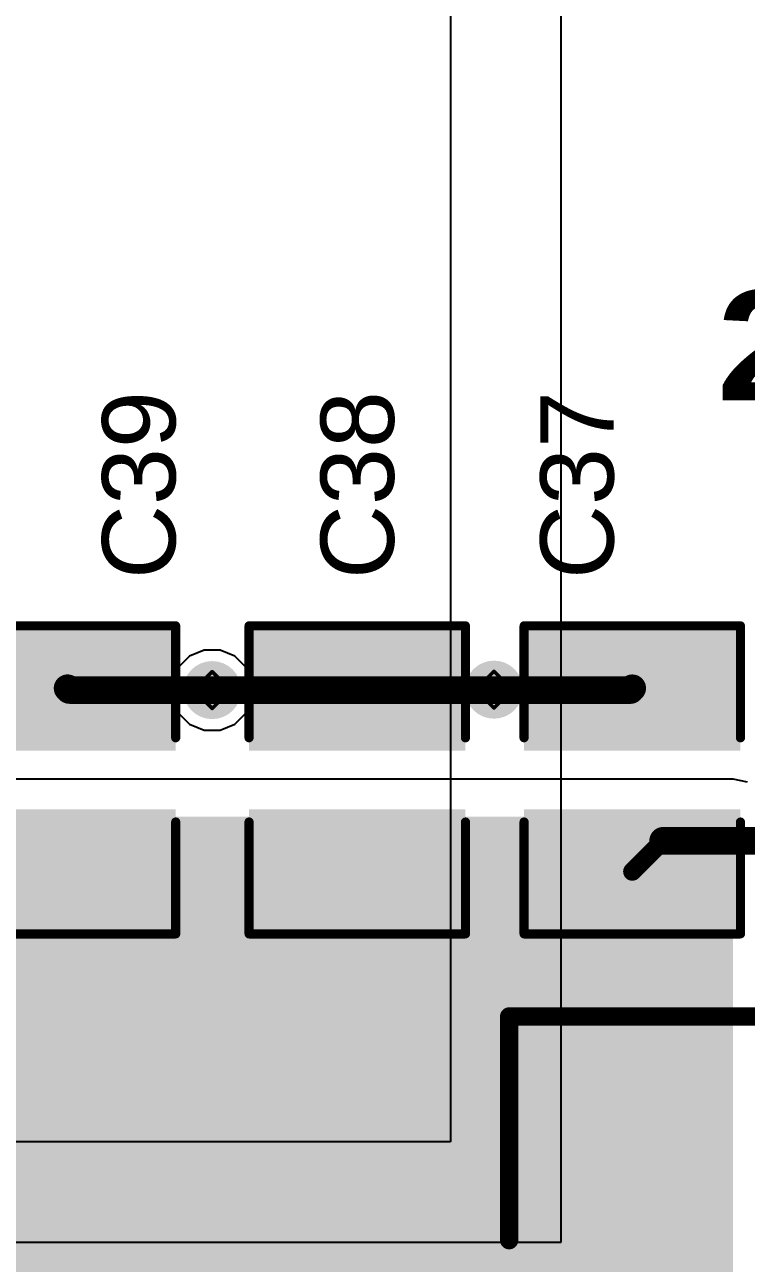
# Model space of a CAD drawing. Header units: inches. Extents: x -5 to 5328, y -4 to 5281.
# Drawn here: x 53.26 to 63.25, y 53.67 to 70.83 of the extents above; entities that cross this region are included whole.
import ezdxf

# ---------------------------------------------------------------- set-up
doc = ezdxf.new("R2010")
doc.units = ezdxf.units.IN
for name, color, linetype in [('Bottom Layer', 5, 'Continuous'), ('Bottom Solder', 6, 'Continuous'), ('Drill Drawing', 1, 'Continuous'), ('Layer 1', 16, 'Continuous'), ('Layer 2', 76, 'Continuous'), ('Top Layer', 1, 'Continuous'), ('Top Overlay', 2, 'Continuous'), ('Top Paste', 8, 'Continuous'), ('Top Solder', 216, 'Continuous'), ('Via Holes', 16, 'Continuous')]:
    doc.layers.add(name, color=color, linetype=linetype)
doc.styles.add('Arial', font='', dxfattribs={"height": 0.2})
doc.styles.add('Arial Black_Bold', font='', dxfattribs={"height": 0.2})
doc.styles.get('Arial').set_extended_font_data('Arial')
doc.styles.get('Arial Black_Bold').set_extended_font_data('Arial Black', bold=True)

# ---------------------------------------------------------------- blocks, each defined once
blk = doc.blocks.new('MWSA1206S_6R8MT_119')
at = {"layer": 'Top Layer'}
for points in [[(-7.5, 3), (-4.5, 3), (-4.5, -3), (-7.5, -3)], [(4.5, 3), (7.5, 3), (7.5, -3), (4.5, -3)]]:
    blk.add_hatch(color=1, dxfattribs=at).paths.add_polyline_path(points)
at = {"layer": 'Top Paste'}
for points in [[(-7.5, 3), (-4.5, 3), (-4.5, -3), (-7.5, -3)], [(4.5, 3), (7.5, 3), (7.5, -3), (4.5, -3)]]:
    blk.add_hatch(color=8, dxfattribs=at).paths.add_polyline_path(points)
at = {"layer": 'Top Solder'}
for points in [[(-7.551, 3.051), (-4.449, 3.051), (-4.449, -3.051), (-7.551, -3.051)], [(4.449, 3.051), (7.551, 3.051), (7.551, -3.051), (4.449, -3.051)]]:
    blk.add_hatch(color=216, dxfattribs=at).paths.add_polyline_path(points)
at = {"layer": 'Top Overlay'}
for points in [[(6.69, 6.28, 0.254, 0.254, 0), (-6.71, 6.28, 0.254, 0.254, 0)], [(-6.71, 6.25, 0.254, 0.254, 0), (-6.71, 3.231, 0.254, 0.254, 0)], [(6.69, 6.28, 0.254, 0.254, 0), (6.69, 3.231, 0.254, 0.254, 0)], [(-6.71, -3.231, 0.254, 0.254, 0), (-6.71, -6.33, 0.254, 0.254, 0)], [(6.69, -3.231, 0.254, 0.254, 0), (6.69, -6.33, 0.254, 0.254, 0)], [(6.69, -6.33, 0.254, 0.254, 0), (-6.71, -6.33, 0.254, 0.254, 0)]]:
    blk.add_lwpolyline(points, format="xyseb", dxfattribs=at)
for points in [[(-6.773, 6.28, 0.127, 0.127, 1), (-6.646, 6.28, 0.127, 0.127, 1)], [(-6.773, 6.25, 0.127, 0.127, 1), (-6.646, 6.25, 0.127, 0.127, 1)], [(6.626, 6.28, 0.127, 0.127, 1), (6.753, 6.28, 0.127, 0.127, 1)], [(6.626, 6.28, 0.127, 0.127, 1), (6.753, 6.28, 0.127, 0.127, 1)], [(-6.773, 3.231, 0.127, 0.127, 1), (-6.646, 3.231, 0.127, 0.127, 1)], [(6.626, 3.231, 0.127, 0.127, 1), (6.753, 3.231, 0.127, 0.127, 1)], [(-6.773, -3.231, 0.127, 0.127, 1), (-6.646, -3.231, 0.127, 0.127, 1)], [(6.626, -3.231, 0.127, 0.127, 1), (6.753, -3.231, 0.127, 0.127, 1)], [(-6.773, -6.33, 0.127, 0.127, 1), (-6.646, -6.33, 0.127, 0.127, 1)], [(-6.773, -6.33, 0.127, 0.127, 1), (-6.646, -6.33, 0.127, 0.127, 1)], [(6.626, -6.33, 0.127, 0.127, 1), (6.753, -6.33, 0.127, 0.127, 1)], [(6.626, -6.33, 0.127, 0.127, 1), (6.753, -6.33, 0.127, 0.127, 1)]]:
    blk.add_lwpolyline(points, format="xyseb", close=True, dxfattribs=at)
blk = doc.blocks.new('C___1210_172')
at = {"layer": 'Top Layer'}
for points in [[(-2.032, 1.397), (-0.508, 1.397), (-0.508, -1.397), (-2.032, -1.397)], [(0.508, 1.397), (2.032, 1.397), (2.032, -1.397), (0.508, -1.397)]]:
    blk.add_hatch(color=1, dxfattribs=at).paths.add_polyline_path(points)
at = {"layer": 'Top Paste'}
for points in [[(-2.032, 1.397), (-0.508, 1.397), (-0.508, -1.397), (-2.032, -1.397)], [(0.508, 1.397), (2.032, 1.397), (2.032, -1.397), (0.508, -1.397)]]:
    blk.add_hatch(color=8, dxfattribs=at).paths.add_polyline_path(points)
at = {"layer": 'Top Solder'}
for points in [[(-2.134, 1.499), (-0.406, 1.499), (-0.406, -1.499), (-2.134, -1.499)], [(0.406, 1.499), (2.134, 1.499), (2.134, -1.499), (0.406, -1.499)]]:
    blk.add_hatch(color=216, dxfattribs=at).paths.add_polyline_path(points)
at = {"layer": 'Top Overlay'}
for points in [[(-0.584, 1.499, 0.127, 0.127, 0), (-2.134, 1.499, 0.127, 0.127, 0)], [(-2.134, -1.499, 0.127, 0.127, 0), (-2.134, 1.499, 0.127, 0.127, 0)], [(2.134, 1.499, 0.127, 0.127, 0), (0.584, 1.499, 0.127, 0.127, 0)], [(2.134, -1.499, 0.127, 0.127, 0), (2.134, 1.499, 0.127, 0.127, 0)], [(-0.584, -1.499, 0.127, 0.127, 0), (-2.134, -1.499, 0.127, 0.127, 0)], [(2.134, -1.499, 0.127, 0.127, 0), (0.584, -1.499, 0.127, 0.127, 0)]]:
    blk.add_lwpolyline(points, format="xyseb", dxfattribs=at)
for points in [[(-2.165, 1.499, 0.0635, 0.0635, 1), (-2.102, 1.499, 0.0635, 0.0635, 1)], [(-2.165, 1.499, 0.0635, 0.0635, 1), (-2.102, 1.499, 0.0635, 0.0635, 1)], [(-0.616, 1.499, 0.0635, 0.0635, 1), (-0.552, 1.499, 0.0635, 0.0635, 1)], [(0.552, 1.499, 0.0635, 0.0635, 1), (0.616, 1.499, 0.0635, 0.0635, 1)], [(2.102, 1.499, 0.0635, 0.0635, 1), (2.165, 1.499, 0.0635, 0.0635, 1)], [(2.102, 1.499, 0.0635, 0.0635, 1), (2.165, 1.499, 0.0635, 0.0635, 1)], [(-2.165, -1.499, 0.0635, 0.0635, 1), (-2.102, -1.499, 0.0635, 0.0635, 1)], [(-2.165, -1.499, 0.0635, 0.0635, 1), (-2.102, -1.499, 0.0635, 0.0635, 1)], [(-0.616, -1.499, 0.0635, 0.0635, 1), (-0.552, -1.499, 0.0635, 0.0635, 1)], [(0.552, -1.499, 0.0635, 0.0635, 1), (0.616, -1.499, 0.0635, 0.0635, 1)], [(2.102, -1.499, 0.0635, 0.0635, 1), (2.165, -1.499, 0.0635, 0.0635, 1)], [(2.102, -1.499, 0.0635, 0.0635, 1), (2.165, -1.499, 0.0635, 0.0635, 1)]]:
    blk.add_lwpolyline(points, format="xyseb", close=True, dxfattribs=at)
blk = doc.blocks.new('C___1210_173')
at = {"layer": 'Top Layer'}
for points in [[(-2.032, 1.397), (-0.508, 1.397), (-0.508, -1.397), (-2.032, -1.397)], [(0.508, 1.397), (2.032, 1.397), (2.032, -1.397), (0.508, -1.397)]]:
    blk.add_hatch(color=1, dxfattribs=at).paths.add_polyline_path(points)
at = {"layer": 'Top Paste'}
for points in [[(-2.032, 1.397), (-0.508, 1.397), (-0.508, -1.397), (-2.032, -1.397)], [(0.508, 1.397), (2.032, 1.397), (2.032, -1.397), (0.508, -1.397)]]:
    blk.add_hatch(color=8, dxfattribs=at).paths.add_polyline_path(points)
at = {"layer": 'Top Solder'}
for points in [[(-2.134, 1.499), (-0.406, 1.499), (-0.406, -1.499), (-2.134, -1.499)], [(0.406, 1.499), (2.134, 1.499), (2.134, -1.499), (0.406, -1.499)]]:
    blk.add_hatch(color=216, dxfattribs=at).paths.add_polyline_path(points)
at = {"layer": 'Top Overlay'}
for points in [[(-0.584, 1.499, 0.127, 0.127, 0), (-2.134, 1.499, 0.127, 0.127, 0)], [(-2.134, -1.499, 0.127, 0.127, 0), (-2.134, 1.499, 0.127, 0.127, 0)], [(2.134, 1.499, 0.127, 0.127, 0), (0.584, 1.499, 0.127, 0.127, 0)], [(2.134, -1.499, 0.127, 0.127, 0), (2.134, 1.499, 0.127, 0.127, 0)], [(-0.584, -1.499, 0.127, 0.127, 0), (-2.134, -1.499, 0.127, 0.127, 0)], [(2.134, -1.499, 0.127, 0.127, 0), (0.584, -1.499, 0.127, 0.127, 0)]]:
    blk.add_lwpolyline(points, format="xyseb", dxfattribs=at)
for points in [[(-2.165, 1.499, 0.0635, 0.0635, 1), (-2.102, 1.499, 0.0635, 0.0635, 1)], [(-2.165, 1.499, 0.0635, 0.0635, 1), (-2.102, 1.499, 0.0635, 0.0635, 1)], [(-0.616, 1.499, 0.0635, 0.0635, 1), (-0.552, 1.499, 0.0635, 0.0635, 1)], [(0.552, 1.499, 0.0635, 0.0635, 1), (0.616, 1.499, 0.0635, 0.0635, 1)], [(2.102, 1.499, 0.0635, 0.0635, 1), (2.165, 1.499, 0.0635, 0.0635, 1)], [(2.102, 1.499, 0.0635, 0.0635, 1), (2.165, 1.499, 0.0635, 0.0635, 1)], [(-2.165, -1.499, 0.0635, 0.0635, 1), (-2.102, -1.499, 0.0635, 0.0635, 1)], [(-2.165, -1.499, 0.0635, 0.0635, 1), (-2.102, -1.499, 0.0635, 0.0635, 1)], [(-0.616, -1.499, 0.0635, 0.0635, 1), (-0.552, -1.499, 0.0635, 0.0635, 1)], [(0.552, -1.499, 0.0635, 0.0635, 1), (0.616, -1.499, 0.0635, 0.0635, 1)], [(2.102, -1.499, 0.0635, 0.0635, 1), (2.165, -1.499, 0.0635, 0.0635, 1)], [(2.102, -1.499, 0.0635, 0.0635, 1), (2.165, -1.499, 0.0635, 0.0635, 1)]]:
    blk.add_lwpolyline(points, format="xyseb", close=True, dxfattribs=at)
blk = doc.blocks.new('C___1210_174')
at = {"layer": 'Top Layer'}
for points in [[(-2.032, 1.397), (-0.508, 1.397), (-0.508, -1.397), (-2.032, -1.397)], [(0.508, 1.397), (2.032, 1.397), (2.032, -1.397), (0.508, -1.397)]]:
    blk.add_hatch(color=1, dxfattribs=at).paths.add_polyline_path(points)
at = {"layer": 'Top Paste'}
for points in [[(-2.032, 1.397), (-0.508, 1.397), (-0.508, -1.397), (-2.032, -1.397)], [(0.508, 1.397), (2.032, 1.397), (2.032, -1.397), (0.508, -1.397)]]:
    blk.add_hatch(color=8, dxfattribs=at).paths.add_polyline_path(points)
at = {"layer": 'Top Solder'}
for points in [[(-2.134, 1.499), (-0.406, 1.499), (-0.406, -1.499), (-2.134, -1.499)], [(0.406, 1.499), (2.134, 1.499), (2.134, -1.499), (0.406, -1.499)]]:
    blk.add_hatch(color=216, dxfattribs=at).paths.add_polyline_path(points)
at = {"layer": 'Top Overlay'}
for points in [[(-0.584, 1.499, 0.127, 0.127, 0), (-2.134, 1.499, 0.127, 0.127, 0)], [(-2.134, -1.499, 0.127, 0.127, 0), (-2.134, 1.499, 0.127, 0.127, 0)], [(2.134, 1.499, 0.127, 0.127, 0), (0.584, 1.499, 0.127, 0.127, 0)], [(2.134, -1.499, 0.127, 0.127, 0), (2.134, 1.499, 0.127, 0.127, 0)], [(-0.584, -1.499, 0.127, 0.127, 0), (-2.134, -1.499, 0.127, 0.127, 0)], [(2.134, -1.499, 0.127, 0.127, 0), (0.584, -1.499, 0.127, 0.127, 0)]]:
    blk.add_lwpolyline(points, format="xyseb", dxfattribs=at)
for points in [[(-2.165, 1.499, 0.0635, 0.0635, 1), (-2.102, 1.499, 0.0635, 0.0635, 1)], [(-2.165, 1.499, 0.0635, 0.0635, 1), (-2.102, 1.499, 0.0635, 0.0635, 1)], [(-0.616, 1.499, 0.0635, 0.0635, 1), (-0.552, 1.499, 0.0635, 0.0635, 1)], [(0.552, 1.499, 0.0635, 0.0635, 1), (0.616, 1.499, 0.0635, 0.0635, 1)], [(2.102, 1.499, 0.0635, 0.0635, 1), (2.165, 1.499, 0.0635, 0.0635, 1)], [(2.102, 1.499, 0.0635, 0.0635, 1), (2.165, 1.499, 0.0635, 0.0635, 1)], [(-2.165, -1.499, 0.0635, 0.0635, 1), (-2.102, -1.499, 0.0635, 0.0635, 1)], [(-2.165, -1.499, 0.0635, 0.0635, 1), (-2.102, -1.499, 0.0635, 0.0635, 1)], [(-0.616, -1.499, 0.0635, 0.0635, 1), (-0.552, -1.499, 0.0635, 0.0635, 1)], [(0.552, -1.499, 0.0635, 0.0635, 1), (0.616, -1.499, 0.0635, 0.0635, 1)], [(2.102, -1.499, 0.0635, 0.0635, 1), (2.165, -1.499, 0.0635, 0.0635, 1)], [(2.102, -1.499, 0.0635, 0.0635, 1), (2.165, -1.499, 0.0635, 0.0635, 1)]]:
    blk.add_lwpolyline(points, format="xyseb", close=True, dxfattribs=at)

msp = doc.modelspace()

# ---------------------------------------------------------------- hatches: boundary and pattern name
at = {"layer": 'Bottom Layer'}
h = msp.add_hatch(color=5, dxfattribs=at)
edge = h.paths.add_edge_path()
edge.add_arc((55.855, 61.614), 0.3, 0, 360)
h = msp.add_hatch(color=5, dxfattribs=at)
edge = h.paths.add_edge_path()
edge.add_arc((59.759, 61.62), 0.3, 0, 360)
at = {"layer": 'Bottom Solder'}
h = msp.add_hatch(color=6, dxfattribs=at)
edge = h.paths.add_edge_path()
edge.add_arc((55.855, 61.614), 0.402, 0, 360)
h = msp.add_hatch(color=6, dxfattribs=at)
edge = h.paths.add_edge_path()
edge.add_arc((59.759, 61.62), 0.402, 0, 360)
at = {"layer": 'Layer 1'}
h = msp.add_hatch(color=16, dxfattribs=at)
edge = h.paths.add_edge_path()
edge.add_arc((55.855, 61.614), 0.3, 0, 360)
h = msp.add_hatch(color=16, dxfattribs=at)
edge = h.paths.add_edge_path()
edge.add_arc((59.759, 61.62), 0.3, 0, 360)
at = {"layer": 'Layer 2'}
h = msp.add_hatch(color=76, dxfattribs=at)
edge = h.paths.add_edge_path()
edge.add_arc((55.855, 61.614), 0.3, 0, 360)
h = msp.add_hatch(color=76, dxfattribs=at)
edge = h.paths.add_edge_path()
edge.add_arc((59.759, 61.62), 0.3, 0, 360)
at = {"layer": 'Top Layer'}
h = msp.add_hatch(color=1, dxfattribs=at)
edge = h.paths.add_edge_path()
edge.add_arc((55.855, 61.614), 0.3, 0, 360)
h = msp.add_hatch(color=1, dxfattribs=at)
edge = h.paths.add_edge_path()
edge.add_arc((59.759, 61.62), 0.3, 0, 360)
for points in [[(49.639, 49.775), (63.072, 49.775), (63.072, 59.862), (49.639, 59.862)], [(57.589, 44.238), (63.072, 44.238), (63.072, 59.862), (57.589, 59.862)]]:
    msp.add_hatch(color=1, dxfattribs=at).paths.add_polyline_path(points)
at = {"layer": 'Top Solder'}
h = msp.add_hatch(color=216, dxfattribs=at)
edge = h.paths.add_edge_path()
edge.add_arc((55.855, 61.614), 0.402, 0, 360)
h = msp.add_hatch(color=216, dxfattribs=at)
edge = h.paths.add_edge_path()
edge.add_arc((59.759, 61.62), 0.402, 0, 360)
at = {"layer": 'Via Holes'}
h = msp.add_hatch(color=7, dxfattribs=at)
edge = h.paths.add_edge_path()
edge.add_arc((55.855, 61.614), 0.15, 0, 360)
h = msp.add_hatch(color=7, dxfattribs=at)
edge = h.paths.add_edge_path()
edge.add_arc((59.759, 61.62), 0.15, 0, 360)

# ---------------------------------------------------------------- linework, layer by layer
at = {"layer": 'Drill Drawing'}
for points in [[(55.601, 61.741, 0.0508, 0.0508, 0), (55.728, 61.614, 0.0508, 0.0508, 0)], [(55.601, 61.741, 0.0508, 0.0508, 0), (55.728, 61.741, 0.0508, 0.0508, 0)], [(55.728, 61.741, 0.0508, 0.0508, 0), (55.855, 61.868, 0.0508, 0.0508, 0)], [(55.779, 61.69, 0.0508, 0.0508, 0), (55.855, 61.767, 0.0508, 0.0508, 0)], [(55.855, 61.868, 0.0508, 0.0508, 0), (55.982, 61.741, 0.0508, 0.0508, 0)], [(55.855, 61.767, 0.0508, 0.0508, 0), (55.931, 61.69, 0.0508, 0.0508, 0)], [(55.982, 61.741, 0.0508, 0.0508, 0), (56.109, 61.741, 0.0508, 0.0508, 0)], [(55.982, 61.614, 0.0508, 0.0508, 0), (56.109, 61.741, 0.0508, 0.0508, 0)], [(59.505, 61.747, 0.0508, 0.0508, 0), (59.632, 61.62, 0.0508, 0.0508, 0)], [(59.505, 61.747, 0.0508, 0.0508, 0), (59.632, 61.747, 0.0508, 0.0508, 0)], [(59.632, 61.747, 0.0508, 0.0508, 0), (59.759, 61.874, 0.0508, 0.0508, 0)], [(59.683, 61.696, 0.0508, 0.0508, 0), (59.759, 61.772, 0.0508, 0.0508, 0)], [(59.759, 61.874, 0.0508, 0.0508, 0), (59.886, 61.747, 0.0508, 0.0508, 0)], [(59.759, 61.772, 0.0508, 0.0508, 0), (59.835, 61.696, 0.0508, 0.0508, 0)], [(59.886, 61.747, 0.0508, 0.0508, 0), (60.013, 61.747, 0.0508, 0.0508, 0)], [(59.886, 61.62, 0.0508, 0.0508, 0), (60.013, 61.747, 0.0508, 0.0508, 0)], [(55.601, 61.487, 0.0508, 0.0508, 0), (55.728, 61.614, 0.0508, 0.0508, 0)], [(55.703, 61.69, 0.0508, 0.0508, 0), (55.779, 61.614, 0.0508, 0.0508, 0)], [(55.703, 61.69, 0.0508, 0.0508, 0), (55.779, 61.69, 0.0508, 0.0508, 0)], [(55.703, 61.538, 0.0508, 0.0508, 0), (55.779, 61.614, 0.0508, 0.0508, 0)], [(55.931, 61.69, 0.0508, 0.0508, 0), (56.007, 61.69, 0.0508, 0.0508, 0)], [(55.931, 61.614, 0.0508, 0.0508, 0), (56.007, 61.69, 0.0508, 0.0508, 0)], [(55.931, 61.614, 0.0508, 0.0508, 0), (56.007, 61.538, 0.0508, 0.0508, 0)], [(55.982, 61.614, 0.0508, 0.0508, 0), (56.109, 61.487, 0.0508, 0.0508, 0)], [(59.505, 61.493, 0.0508, 0.0508, 0), (59.632, 61.62, 0.0508, 0.0508, 0)], [(59.607, 61.696, 0.0508, 0.0508, 0), (59.683, 61.62, 0.0508, 0.0508, 0)], [(59.607, 61.696, 0.0508, 0.0508, 0), (59.683, 61.696, 0.0508, 0.0508, 0)], [(59.607, 61.544, 0.0508, 0.0508, 0), (59.683, 61.62, 0.0508, 0.0508, 0)], [(59.835, 61.696, 0.0508, 0.0508, 0), (59.912, 61.696, 0.0508, 0.0508, 0)], [(59.835, 61.62, 0.0508, 0.0508, 0), (59.912, 61.696, 0.0508, 0.0508, 0)], [(59.835, 61.62, 0.0508, 0.0508, 0), (59.912, 61.544, 0.0508, 0.0508, 0)], [(59.886, 61.62, 0.0508, 0.0508, 0), (60.013, 61.493, 0.0508, 0.0508, 0)], [(55.601, 61.487, 0.0508, 0.0508, 0), (55.728, 61.487, 0.0508, 0.0508, 0)], [(55.703, 61.538, 0.0508, 0.0508, 0), (55.779, 61.538, 0.0508, 0.0508, 0)], [(55.728, 61.487, 0.0508, 0.0508, 0), (55.855, 61.36, 0.0508, 0.0508, 0)], [(55.779, 61.538, 0.0508, 0.0508, 0), (55.855, 61.462, 0.0508, 0.0508, 0)], [(55.855, 61.462, 0.0508, 0.0508, 0), (55.931, 61.538, 0.0508, 0.0508, 0)], [(55.855, 61.36, 0.0508, 0.0508, 0), (55.982, 61.487, 0.0508, 0.0508, 0)], [(55.931, 61.538, 0.0508, 0.0508, 0), (56.007, 61.538, 0.0508, 0.0508, 0)], [(55.982, 61.487, 0.0508, 0.0508, 0), (56.109, 61.487, 0.0508, 0.0508, 0)], [(59.505, 61.493, 0.0508, 0.0508, 0), (59.632, 61.493, 0.0508, 0.0508, 0)], [(59.607, 61.544, 0.0508, 0.0508, 0), (59.683, 61.544, 0.0508, 0.0508, 0)], [(59.632, 61.493, 0.0508, 0.0508, 0), (59.759, 61.366, 0.0508, 0.0508, 0)], [(59.683, 61.544, 0.0508, 0.0508, 0), (59.759, 61.468, 0.0508, 0.0508, 0)], [(59.759, 61.468, 0.0508, 0.0508, 0), (59.835, 61.544, 0.0508, 0.0508, 0)], [(59.759, 61.366, 0.0508, 0.0508, 0), (59.886, 61.493, 0.0508, 0.0508, 0)], [(59.835, 61.544, 0.0508, 0.0508, 0), (59.912, 61.544, 0.0508, 0.0508, 0)], [(59.886, 61.493, 0.0508, 0.0508, 0), (60.013, 61.493, 0.0508, 0.0508, 0)]]:
    msp.add_lwpolyline(points, format="xyseb", dxfattribs=at)
for points in [[(55.588, 61.741, 0.0254, 0.0254, 1), (55.614, 61.741, 0.0254, 0.0254, 1)], [(55.588, 61.741, 0.0254, 0.0254, 1), (55.614, 61.741, 0.0254, 0.0254, 1)], [(55.715, 61.741, 0.0254, 0.0254, 1), (55.741, 61.741, 0.0254, 0.0254, 1)], [(55.715, 61.741, 0.0254, 0.0254, 1), (55.741, 61.741, 0.0254, 0.0254, 1)], [(55.842, 61.868, 0.0254, 0.0254, 1), (55.868, 61.868, 0.0254, 0.0254, 1)], [(55.842, 61.868, 0.0254, 0.0254, 1), (55.868, 61.868, 0.0254, 0.0254, 1)], [(55.842, 61.767, 0.0254, 0.0254, 1), (55.868, 61.767, 0.0254, 0.0254, 1)], [(55.842, 61.767, 0.0254, 0.0254, 1), (55.868, 61.767, 0.0254, 0.0254, 1)], [(55.969, 61.741, 0.0254, 0.0254, 1), (55.995, 61.741, 0.0254, 0.0254, 1)], [(55.969, 61.741, 0.0254, 0.0254, 1), (55.995, 61.741, 0.0254, 0.0254, 1)], [(56.096, 61.741, 0.0254, 0.0254, 1), (56.122, 61.741, 0.0254, 0.0254, 1)], [(56.096, 61.741, 0.0254, 0.0254, 1), (56.122, 61.741, 0.0254, 0.0254, 1)], [(59.493, 61.747, 0.0254, 0.0254, 1), (59.518, 61.747, 0.0254, 0.0254, 1)], [(59.493, 61.747, 0.0254, 0.0254, 1), (59.518, 61.747, 0.0254, 0.0254, 1)], [(59.62, 61.747, 0.0254, 0.0254, 1), (59.645, 61.747, 0.0254, 0.0254, 1)], [(59.62, 61.747, 0.0254, 0.0254, 1), (59.645, 61.747, 0.0254, 0.0254, 1)], [(59.747, 61.874, 0.0254, 0.0254, 1), (59.772, 61.874, 0.0254, 0.0254, 1)], [(59.747, 61.874, 0.0254, 0.0254, 1), (59.772, 61.874, 0.0254, 0.0254, 1)], [(59.747, 61.772, 0.0254, 0.0254, 1), (59.772, 61.772, 0.0254, 0.0254, 1)], [(59.747, 61.772, 0.0254, 0.0254, 1), (59.772, 61.772, 0.0254, 0.0254, 1)], [(59.874, 61.747, 0.0254, 0.0254, 1), (59.899, 61.747, 0.0254, 0.0254, 1)], [(59.874, 61.747, 0.0254, 0.0254, 1), (59.899, 61.747, 0.0254, 0.0254, 1)], [(60.001, 61.747, 0.0254, 0.0254, 1), (60.026, 61.747, 0.0254, 0.0254, 1)], [(60.001, 61.747, 0.0254, 0.0254, 1), (60.026, 61.747, 0.0254, 0.0254, 1)], [(55.69, 61.69, 0.0254, 0.0254, 1), (55.715, 61.69, 0.0254, 0.0254, 1)], [(55.69, 61.69, 0.0254, 0.0254, 1), (55.715, 61.69, 0.0254, 0.0254, 1)], [(55.715, 61.614, 0.0254, 0.0254, 1), (55.741, 61.614, 0.0254, 0.0254, 1)], [(55.715, 61.614, 0.0254, 0.0254, 1), (55.741, 61.614, 0.0254, 0.0254, 1)], [(55.766, 61.69, 0.0254, 0.0254, 1), (55.792, 61.69, 0.0254, 0.0254, 1)], [(55.766, 61.69, 0.0254, 0.0254, 1), (55.792, 61.69, 0.0254, 0.0254, 1)], [(55.766, 61.614, 0.0254, 0.0254, 1), (55.792, 61.614, 0.0254, 0.0254, 1)], [(55.766, 61.614, 0.0254, 0.0254, 1), (55.792, 61.614, 0.0254, 0.0254, 1)], [(55.919, 61.69, 0.0254, 0.0254, 1), (55.944, 61.69, 0.0254, 0.0254, 1)], [(55.919, 61.69, 0.0254, 0.0254, 1), (55.944, 61.69, 0.0254, 0.0254, 1)], [(55.919, 61.614, 0.0254, 0.0254, 1), (55.944, 61.614, 0.0254, 0.0254, 1)], [(55.919, 61.614, 0.0254, 0.0254, 1), (55.944, 61.614, 0.0254, 0.0254, 1)], [(55.969, 61.614, 0.0254, 0.0254, 1), (55.995, 61.614, 0.0254, 0.0254, 1)], [(55.969, 61.614, 0.0254, 0.0254, 1), (55.995, 61.614, 0.0254, 0.0254, 1)], [(55.995, 61.69, 0.0254, 0.0254, 1), (56.02, 61.69, 0.0254, 0.0254, 1)], [(55.995, 61.69, 0.0254, 0.0254, 1), (56.02, 61.69, 0.0254, 0.0254, 1)], [(59.594, 61.696, 0.0254, 0.0254, 1), (59.62, 61.696, 0.0254, 0.0254, 1)], [(59.594, 61.696, 0.0254, 0.0254, 1), (59.62, 61.696, 0.0254, 0.0254, 1)], [(59.62, 61.62, 0.0254, 0.0254, 1), (59.645, 61.62, 0.0254, 0.0254, 1)], [(59.62, 61.62, 0.0254, 0.0254, 1), (59.645, 61.62, 0.0254, 0.0254, 1)], [(59.67, 61.696, 0.0254, 0.0254, 1), (59.696, 61.696, 0.0254, 0.0254, 1)], [(59.67, 61.696, 0.0254, 0.0254, 1), (59.696, 61.696, 0.0254, 0.0254, 1)], [(59.67, 61.62, 0.0254, 0.0254, 1), (59.696, 61.62, 0.0254, 0.0254, 1)], [(59.67, 61.62, 0.0254, 0.0254, 1), (59.696, 61.62, 0.0254, 0.0254, 1)], [(59.823, 61.696, 0.0254, 0.0254, 1), (59.848, 61.696, 0.0254, 0.0254, 1)], [(59.823, 61.696, 0.0254, 0.0254, 1), (59.848, 61.696, 0.0254, 0.0254, 1)], [(59.823, 61.62, 0.0254, 0.0254, 1), (59.848, 61.62, 0.0254, 0.0254, 1)], [(59.823, 61.62, 0.0254, 0.0254, 1), (59.848, 61.62, 0.0254, 0.0254, 1)], [(59.874, 61.62, 0.0254, 0.0254, 1), (59.899, 61.62, 0.0254, 0.0254, 1)], [(59.874, 61.62, 0.0254, 0.0254, 1), (59.899, 61.62, 0.0254, 0.0254, 1)], [(59.899, 61.696, 0.0254, 0.0254, 1), (59.924, 61.696, 0.0254, 0.0254, 1)], [(59.899, 61.696, 0.0254, 0.0254, 1), (59.924, 61.696, 0.0254, 0.0254, 1)], [(55.588, 61.487, 0.0254, 0.0254, 1), (55.614, 61.487, 0.0254, 0.0254, 1)], [(55.588, 61.487, 0.0254, 0.0254, 1), (55.614, 61.487, 0.0254, 0.0254, 1)], [(55.69, 61.538, 0.0254, 0.0254, 1), (55.715, 61.538, 0.0254, 0.0254, 1)], [(55.69, 61.538, 0.0254, 0.0254, 1), (55.715, 61.538, 0.0254, 0.0254, 1)], [(55.715, 61.487, 0.0254, 0.0254, 1), (55.741, 61.487, 0.0254, 0.0254, 1)], [(55.715, 61.487, 0.0254, 0.0254, 1), (55.741, 61.487, 0.0254, 0.0254, 1)], [(55.766, 61.538, 0.0254, 0.0254, 1), (55.792, 61.538, 0.0254, 0.0254, 1)], [(55.766, 61.538, 0.0254, 0.0254, 1), (55.792, 61.538, 0.0254, 0.0254, 1)], [(55.842, 61.462, 0.0254, 0.0254, 1), (55.868, 61.462, 0.0254, 0.0254, 1)], [(55.842, 61.462, 0.0254, 0.0254, 1), (55.868, 61.462, 0.0254, 0.0254, 1)], [(55.919, 61.538, 0.0254, 0.0254, 1), (55.944, 61.538, 0.0254, 0.0254, 1)], [(55.919, 61.538, 0.0254, 0.0254, 1), (55.944, 61.538, 0.0254, 0.0254, 1)], [(55.969, 61.487, 0.0254, 0.0254, 1), (55.995, 61.487, 0.0254, 0.0254, 1)], [(55.969, 61.487, 0.0254, 0.0254, 1), (55.995, 61.487, 0.0254, 0.0254, 1)], [(55.995, 61.538, 0.0254, 0.0254, 1), (56.02, 61.538, 0.0254, 0.0254, 1)], [(55.995, 61.538, 0.0254, 0.0254, 1), (56.02, 61.538, 0.0254, 0.0254, 1)], [(56.096, 61.487, 0.0254, 0.0254, 1), (56.122, 61.487, 0.0254, 0.0254, 1)], [(56.096, 61.487, 0.0254, 0.0254, 1), (56.122, 61.487, 0.0254, 0.0254, 1)], [(59.493, 61.493, 0.0254, 0.0254, 1), (59.518, 61.493, 0.0254, 0.0254, 1)], [(59.493, 61.493, 0.0254, 0.0254, 1), (59.518, 61.493, 0.0254, 0.0254, 1)], [(59.594, 61.544, 0.0254, 0.0254, 1), (59.62, 61.544, 0.0254, 0.0254, 1)], [(59.594, 61.544, 0.0254, 0.0254, 1), (59.62, 61.544, 0.0254, 0.0254, 1)], [(59.62, 61.493, 0.0254, 0.0254, 1), (59.645, 61.493, 0.0254, 0.0254, 1)], [(59.62, 61.493, 0.0254, 0.0254, 1), (59.645, 61.493, 0.0254, 0.0254, 1)], [(59.67, 61.544, 0.0254, 0.0254, 1), (59.696, 61.544, 0.0254, 0.0254, 1)], [(59.67, 61.544, 0.0254, 0.0254, 1), (59.696, 61.544, 0.0254, 0.0254, 1)], [(59.747, 61.468, 0.0254, 0.0254, 1), (59.772, 61.468, 0.0254, 0.0254, 1)], [(59.747, 61.468, 0.0254, 0.0254, 1), (59.772, 61.468, 0.0254, 0.0254, 1)], [(59.823, 61.544, 0.0254, 0.0254, 1), (59.848, 61.544, 0.0254, 0.0254, 1)], [(59.823, 61.544, 0.0254, 0.0254, 1), (59.848, 61.544, 0.0254, 0.0254, 1)], [(59.874, 61.493, 0.0254, 0.0254, 1), (59.899, 61.493, 0.0254, 0.0254, 1)], [(59.874, 61.493, 0.0254, 0.0254, 1), (59.899, 61.493, 0.0254, 0.0254, 1)], [(59.899, 61.544, 0.0254, 0.0254, 1), (59.924, 61.544, 0.0254, 0.0254, 1)], [(59.899, 61.544, 0.0254, 0.0254, 1), (59.924, 61.544, 0.0254, 0.0254, 1)], [(60.001, 61.493, 0.0254, 0.0254, 1), (60.026, 61.493, 0.0254, 0.0254, 1)], [(60.001, 61.493, 0.0254, 0.0254, 1), (60.026, 61.493, 0.0254, 0.0254, 1)], [(55.842, 61.36, 0.0254, 0.0254, 1), (55.868, 61.36, 0.0254, 0.0254, 1)], [(55.842, 61.36, 0.0254, 0.0254, 1), (55.868, 61.36, 0.0254, 0.0254, 1)], [(59.747, 61.366, 0.0254, 0.0254, 1), (59.772, 61.366, 0.0254, 0.0254, 1)], [(59.747, 61.366, 0.0254, 0.0254, 1), (59.772, 61.366, 0.0254, 0.0254, 1)]]:
    msp.add_lwpolyline(points, format="xyseb", close=True, dxfattribs=at)
at = {"layer": 'Layer 2'}
for p, q in [((60.688, 53.966), (60.688, 102.273)), ((59.157, 71.784), (59.157, 55.356)), ((55.745, 62.168), (55.541, 62.084)), ((55.965, 62.168), (55.745, 62.168)), ((56.169, 62.084), (55.965, 62.168)), ((55.541, 62.084), (55.385, 61.928)), ((56.325, 61.928), (56.169, 62.084)), ((55.385, 61.928), (55.301, 61.724)), ((56.409, 61.724), (56.325, 61.928)), ((55.301, 61.724), (55.301, 61.504)), ((56.409, 61.504), (56.409, 61.724)), ((55.301, 61.504), (55.385, 61.3)), ((56.325, 61.3), (56.409, 61.504)), ((55.385, 61.3), (55.541, 61.144)), ((56.169, 61.144), (56.325, 61.3)), ((55.541, 61.144), (55.745, 61.06)), ((55.965, 61.06), (56.169, 61.144)), ((55.745, 61.06), (55.965, 61.06)), ((59.157, 55.356), (44.737, 55.356)), ((46.261, 53.966), (60.688, 53.966))]:
    msp.add_line(p, q, dxfattribs=at)
at = {"layer": 'Top Layer'}
for p, q in [((63.072, 60.38), (49.639, 60.38)), ((63.27, 60.34), (63.072, 60.38))]:
    msp.add_line(p, q, dxfattribs=at)
for points in [[(53.851, 61.64, 0.381, 0.381, 0), (53.877, 61.614, 0.381, 0.381, 0)], [(53.877, 61.614, 0.381, 0.381, 0), (55.855, 61.614, 0.381, 0.381, 0)], [(55.855, 61.614, 0.381, 0.381, 0), (61.65, 61.614, 0.381, 0.381, 0)], [(61.65, 61.614, 0.381, 0.381, 0), (61.675, 61.64, 0.381, 0.381, 0)], [(62.102, 59.527, 0.381, 0.381, 0), (67.025, 59.527, 0.381, 0.381, 0)], [(61.675, 59.1, 0.254, 0.254, 0), (62.102, 59.527, 0.254, 0.254, 0)]]:
    msp.add_lwpolyline(points, format="xyseb", dxfattribs=at)
for points in [[(53.756, 61.64, 0.191, 0.191, 1), (53.947, 61.64, 0.191, 0.191, 1)], [(53.782, 61.614, 0.191, 0.191, 1), (53.972, 61.614, 0.191, 0.191, 1)], [(53.782, 61.614, 0.191, 0.191, 1), (53.972, 61.614, 0.191, 0.191, 1)], [(55.76, 61.614, 0.191, 0.191, 1), (55.95, 61.614, 0.191, 0.191, 1)], [(55.76, 61.614, 0.191, 0.191, 1), (55.95, 61.614, 0.191, 0.191, 1)], [(61.554, 61.614, 0.191, 0.191, 1), (61.745, 61.614, 0.191, 0.191, 1)], [(61.554, 61.614, 0.191, 0.191, 1), (61.745, 61.614, 0.191, 0.191, 1)], [(61.58, 61.64, 0.191, 0.191, 1), (61.77, 61.64, 0.191, 0.191, 1)], [(62.007, 59.527, 0.191, 0.191, 1), (62.198, 59.527, 0.191, 0.191, 1)], [(62.039, 59.527, 0.127, 0.127, 1), (62.166, 59.527, 0.127, 0.127, 1)], [(61.612, 59.1, 0.127, 0.127, 1), (61.739, 59.1, 0.127, 0.127, 1)]]:
    msp.add_lwpolyline(points, format="xyseb", close=True, dxfattribs=at)

# ---------------------------------------------------------------- block references
for name, p, rotation in [('C___1210_172', (53.851, 60.37), 270), ('C___1210_173', (57.865, 60.37), 270), ('C___1210_174', (61.675, 60.37), 270), ('MWSA1206S_6R8MT_119', (66.659, 50.763), 180)]:
    msp.add_blockref(name, p, dxfattribs=dict(rotation=rotation))

# ---------------------------------------------------------------- texts
at = {"layer": 'Top Overlay'}
for s, height, rotation, style, p in [('2', 1.524, 360, 'Arial Black_Bold', (62.843, 65.628)), ('C39', 1.016, 90, 'Arial', (55.346, 63.152)), ('C38', 1.016, 90, 'Arial', (58.373, 63.152)), ('C37', 1.016, 90, 'Arial', (61.417, 63.152))]:
    msp.add_text(s, height=height, rotation=rotation, dxfattribs=dict(at, style=style)).set_placement(p)

doc.saveas('drawing.dxf')
